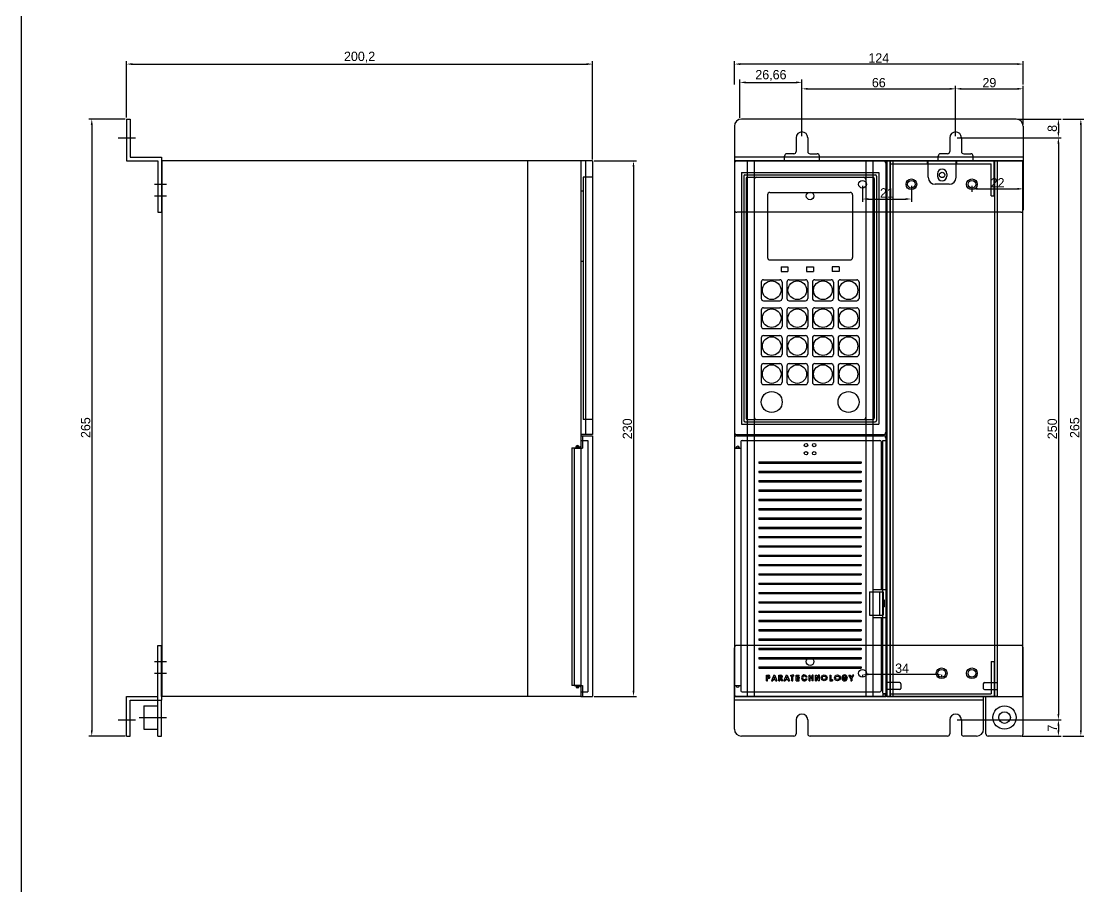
# Model space of a CAD drawing. Header units: millimetres. Extents: x 5090 to 6560, y -3118 to -1837.
# Drawn here: x 5090.4 to 5546.7, y -2746.1 to -2374.5 of the extents above; entities that cross this region are included whole.
import ezdxf

# ---------------------------------------------------------------- set-up
doc = ezdxf.new("R2010")
doc.units = ezdxf.units.MM
for name, color, linetype in [('CASE', 7, 'Continuous'), ('CASE BRACKET', 7, 'Continuous'), ('CASE COVER', 7, 'Continuous'), ('KEYPAD', 1, 'Continuous'), ('PCB BASE', 7, 'Continuous'), ('PCB BODY', 7, 'Continuous'), ('PCB COVER', 7, 'Continuous'), ('방열판', 7, 'Continuous')]:
    doc.layers.add(name, color=color, linetype=linetype)
doc.dimstyles.get("Standard").update_dxf_attribs({"dimtxt": 4, "dimasz": 2, "dimexe": 0.4, "dimexo": 0.9, "dimgap": 0.9, "dimtad": 1, "dimdsep": 46, "dimtxsty": 'Standard', "dimcen": 0.09, "dimclrd": 6, "dimclre": 6, "dimclrt": 4, "dimadec": 0, "dimazin": 2, "dimtfac": 1, "dimtofl": 0, "dimtmove": 0, "dimatfit": 3, "dimfxl": 1, "dimtolj": 1, "dimtzin": 0, "dimarcsym": 0})

# ---------------------------------------------------------------- blocks, each defined once
blk = doc.blocks.new('*D160')
at = {"color": 6, "lineweight": -2, "transparency": 16777216}
for p, q in [((5498.69, -2445.1), (5498.69, -2447.7)), ((5520.69, -2445.1), (5520.69, -2447.7)), ((5501.19, -2446.45), (5518.19, -2446.45))]:
    blk.add_line(p, q, dxfattribs=at)
at = {"color": 6, "transparency": 16777216}
for points in [[(5501.19, -2446.03), (5501.19, -2446.86), (5498.69, -2446.45)], [(5518.19, -2446.03), (5518.19, -2446.86), (5520.69, -2446.45)]]:
    blk.add_solid(points, dxfattribs=at)
at = {"layer": 'Defpoints', "color": 0, "transparency": 16777216}
for p in [(5498.69, -2444.48), (5520.69, -2444.48), (5520.69, -2446.45)]:
    blk.add_point(p, dxfattribs=at)
at = {"color": 1, "transparency": 16777216, "insert": (5509.69, -2443.82), "char_height": 4, "attachment_point": 5}
blk.add_mtext('22', dxfattribs=at)
blk = doc.blocks.new('*D161')
at = {"color": 6, "lineweight": -2, "transparency": 16777216}
for p, q in [((5399.03, -2415.93), (5399.03, -2399.48)), ((5425.69, -2423.85), (5425.69, -2399.48)), ((5401.53, -2400.73), (5423.19, -2400.73))]:
    blk.add_line(p, q, dxfattribs=at)
at = {"color": 6, "transparency": 16777216}
for points in [[(5401.53, -2400.32), (5401.53, -2401.15), (5399.03, -2400.73)], [(5423.19, -2400.32), (5423.19, -2401.15), (5425.69, -2400.73)]]:
    blk.add_solid(points, dxfattribs=at)
at = {"layer": 'Defpoints', "color": 0, "transparency": 16777216}
for p in [(5425.69, -2400.73), (5399.03, -2416.55), (5425.69, -2424.48)]:
    blk.add_point(p, dxfattribs=at)
at = {"color": 1, "transparency": 16777216, "insert": (5412.36, -2397.77), "char_height": 4, "attachment_point": 5}
blk.add_mtext('26,66', dxfattribs=at)
blk = doc.blocks.new('*D162')
at = {"color": 6, "lineweight": -2, "transparency": 16777216}
for p, q in [((5425.69, -2423.85), (5425.69, -2402.24)), ((5428.19, -2403.49), (5489.19, -2403.49)), ((5491.69, -2423.85), (5491.69, -2402.24))]:
    blk.add_line(p, q, dxfattribs=at)
at = {"color": 6, "transparency": 16777216}
for points in [[(5428.19, -2403.07), (5428.19, -2403.9), (5425.69, -2403.49)], [(5489.19, -2403.07), (5489.19, -2403.9), (5491.69, -2403.49)]]:
    blk.add_solid(points, dxfattribs=at)
at = {"layer": 'Defpoints', "color": 0, "transparency": 16777216}
for p in [(5491.69, -2403.49), (5425.69, -2424.48), (5491.69, -2424.48)]:
    blk.add_point(p, dxfattribs=at)
at = {"color": 1, "transparency": 16777216, "insert": (5458.69, -2400.86), "char_height": 4, "attachment_point": 5}
blk.add_mtext('66', dxfattribs=at)
blk = doc.blocks.new('*D163')
at = {"color": 6, "lineweight": -2, "transparency": 16777216}
for p, q in [((5491.69, -2423.85), (5491.69, -2402.24)), ((5494.19, -2403.49), (5518.19, -2403.49)), ((5520.69, -2418.85), (5520.69, -2402.24))]:
    blk.add_line(p, q, dxfattribs=at)
at = {"color": 6, "transparency": 16777216}
for points in [[(5494.19, -2403.07), (5494.19, -2403.9), (5491.69, -2403.49)], [(5518.19, -2403.07), (5518.19, -2403.9), (5520.69, -2403.49)]]:
    blk.add_solid(points, dxfattribs=at)
at = {"layer": 'Defpoints', "color": 0, "transparency": 16777216}
for p in [(5520.69, -2403.49), (5520.69, -2419.48), (5491.69, -2424.48)]:
    blk.add_point(p, dxfattribs=at)
at = {"color": 1, "transparency": 16777216, "insert": (5506.19, -2400.86), "char_height": 4, "attachment_point": 5}
blk.add_mtext('29', dxfattribs=at)
blk = doc.blocks.new('*D14')
at = {"color": 6, "lineweight": -2, "transparency": 16777216}
for p, q in [((5396.69, -2401.61), (5396.69, -2391.62)), ((5518.19, -2392.87), (5399.19, -2392.87)), ((5520.69, -2401.61), (5520.69, -2391.62))]:
    blk.add_line(p, q, dxfattribs=at)
at = {"color": 6, "transparency": 16777216}
for points in [[(5399.19, -2392.45), (5399.19, -2393.28), (5396.69, -2392.87)], [(5518.19, -2392.45), (5518.19, -2393.28), (5520.69, -2392.87)]]:
    blk.add_solid(points, dxfattribs=at)
at = {"layer": 'Defpoints', "color": 0, "transparency": 16777216}
for p in [(5396.69, -2392.87), (5396.69, -2402.24), (5520.69, -2402.24)]:
    blk.add_point(p, dxfattribs=at)
at = {"color": 1, "transparency": 16777216, "insert": (5458.69, -2390.24), "char_height": 4, "attachment_point": 5}
blk.add_mtext('124', dxfattribs=at)
blk = doc.blocks.new('*D29')
at = {"color": 6, "lineweight": -2, "transparency": 16777216}
for p, q in [((5518.31, -2416.48), (5537.08, -2416.48)), ((5535.83, -2418.98), (5535.83, -2421.98)), ((5492.31, -2424.48), (5537.08, -2424.48))]:
    blk.add_line(p, q, dxfattribs=at)
at = {"color": 6, "transparency": 16777216}
for points in [[(5535.42, -2418.98), (5536.25, -2418.98), (5535.83, -2416.48)], [(5535.42, -2421.98), (5536.25, -2421.98), (5535.83, -2424.48)]]:
    blk.add_solid(points, dxfattribs=at)
at = {"layer": 'Defpoints', "color": 0, "transparency": 16777216}
for p in [(5517.69, -2416.48), (5491.69, -2424.48), (5535.83, -2424.48)]:
    blk.add_point(p, dxfattribs=at)
at = {"color": 1, "transparency": 16777216, "insert": (5533.21, -2420.48), "char_height": 4, "attachment_point": 5, "rotation": 90}
blk.add_mtext('8', dxfattribs=at)
blk = doc.blocks.new('*D30')
at = {"color": 6, "lineweight": -2, "transparency": 16777216}
for p, q in [((5492.31, -2424.48), (5537.08, -2424.48)), ((5535.83, -2426.98), (5535.83, -2671.98)), ((5492.31, -2674.48), (5537.08, -2674.48))]:
    blk.add_line(p, q, dxfattribs=at)
at = {"color": 6, "transparency": 16777216}
for points in [[(5535.42, -2426.98), (5536.25, -2426.98), (5535.83, -2424.48)], [(5535.42, -2671.98), (5536.25, -2671.98), (5535.83, -2674.48)]]:
    blk.add_solid(points, dxfattribs=at)
at = {"layer": 'Defpoints', "color": 0, "transparency": 16777216}
for p in [(5491.69, -2424.48), (5491.69, -2674.48), (5535.83, -2674.48)]:
    blk.add_point(p, dxfattribs=at)
at = {"color": 1, "transparency": 16777216, "insert": (5533.21, -2549.48), "char_height": 4, "attachment_point": 5, "rotation": 90}
blk.add_mtext('250', dxfattribs=at)
blk = doc.blocks.new('*D31')
at = {"color": 6, "lineweight": -2, "transparency": 16777216}
for p, q in [((5492.31, -2674.48), (5537.08, -2674.48)), ((5535.83, -2676.98), (5535.83, -2678.98)), ((5520.31, -2681.48), (5537.08, -2681.48))]:
    blk.add_line(p, q, dxfattribs=at)
at = {"color": 6, "transparency": 16777216}
for points in [[(5535.42, -2676.98), (5536.25, -2676.98), (5535.83, -2674.48)], [(5535.42, -2678.98), (5536.25, -2678.98), (5535.83, -2681.48)]]:
    blk.add_solid(points, dxfattribs=at)
at = {"layer": 'Defpoints', "color": 0, "transparency": 16777216}
for p in [(5491.69, -2674.48), (5519.69, -2681.48), (5535.83, -2681.48)]:
    blk.add_point(p, dxfattribs=at)
at = {"color": 1, "transparency": 16777216, "insert": (5533.21, -2677.98), "char_height": 4, "attachment_point": 5, "rotation": 90}
blk.add_mtext('7', dxfattribs=at)
blk = doc.blocks.new('*D32')
at = {"color": 6, "lineweight": -2, "transparency": 16777216}
for p, q in [((5537.71, -2416.48), (5546.72, -2416.48)), ((5545.47, -2418.98), (5545.47, -2678.98)), ((5537.71, -2681.48), (5546.72, -2681.48))]:
    blk.add_line(p, q, dxfattribs=at)
at = {"color": 6, "transparency": 16777216}
for points in [[(5545.05, -2418.98), (5545.88, -2418.98), (5545.47, -2416.48)], [(5545.05, -2678.98), (5545.88, -2678.98), (5545.47, -2681.48)]]:
    blk.add_solid(points, dxfattribs=at)
at = {"layer": 'Defpoints', "color": 0, "transparency": 16777216}
for p in [(5537.08, -2416.48), (5537.08, -2681.48), (5545.47, -2681.48)]:
    blk.add_point(p, dxfattribs=at)
at = {"color": 1, "transparency": 16777216, "insert": (5542.84, -2548.98), "char_height": 4, "attachment_point": 5, "rotation": 90}
blk.add_mtext('265', dxfattribs=at)
blk = doc.blocks.new('*D169')
at = {"color": 6, "lineweight": -2, "transparency": 16777216}
for p, q in [((5135.58, -2415.85), (5135.58, -2391.62)), ((5138.08, -2392.87), (5333.28, -2392.87)), ((5335.78, -2433.85), (5335.78, -2391.62))]:
    blk.add_line(p, q, dxfattribs=at)
at = {"color": 6, "transparency": 16777216}
for points in [[(5138.08, -2392.45), (5138.08, -2393.28), (5135.58, -2392.87)], [(5333.28, -2392.45), (5333.28, -2393.28), (5335.78, -2392.87)]]:
    blk.add_solid(points, dxfattribs=at)
at = {"layer": 'Defpoints', "color": 0, "transparency": 16777216}
for p in [(5335.78, -2392.87), (5135.58, -2416.48), (5335.78, -2434.48)]:
    blk.add_point(p, dxfattribs=at)
at = {"color": 1, "transparency": 16777216, "insert": (5235.68, -2389.91), "char_height": 4, "attachment_point": 5}
blk.add_mtext('200,2', dxfattribs=at)
blk = doc.blocks.new('*D170')
at = {"color": 6, "lineweight": -2, "transparency": 16777216}
for p, q in [((5336.4, -2434.48), (5354.59, -2434.48)), ((5353.34, -2436.98), (5353.34, -2661.98)), ((5336.4, -2664.48), (5354.59, -2664.48))]:
    blk.add_line(p, q, dxfattribs=at)
at = {"color": 6, "transparency": 16777216}
for points in [[(5352.92, -2436.98), (5353.75, -2436.98), (5353.34, -2434.48)], [(5352.92, -2661.98), (5353.75, -2661.98), (5353.34, -2664.48)]]:
    blk.add_solid(points, dxfattribs=at)
at = {"layer": 'Defpoints', "color": 0, "transparency": 16777216}
for p in [(5335.78, -2434.48), (5335.78, -2664.48), (5353.34, -2664.48)]:
    blk.add_point(p, dxfattribs=at)
at = {"color": 1, "transparency": 16777216, "insert": (5350.71, -2549.48), "char_height": 4, "attachment_point": 5, "rotation": 90}
blk.add_mtext('230', dxfattribs=at)
blk = doc.blocks.new('*D171')
at = {"color": 6, "lineweight": -2, "transparency": 16777216}
for p, q in [((5134.95, -2416.48), (5119.4, -2416.48)), ((5120.65, -2418.98), (5120.65, -2678.98)), ((5134.95, -2681.48), (5119.4, -2681.48))]:
    blk.add_line(p, q, dxfattribs=at)
at = {"color": 6, "transparency": 16777216}
for points in [[(5120.24, -2418.98), (5121.07, -2418.98), (5120.65, -2416.48)], [(5120.24, -2678.98), (5121.07, -2678.98), (5120.65, -2681.48)]]:
    blk.add_solid(points, dxfattribs=at)
at = {"layer": 'Defpoints', "color": 0, "transparency": 16777216}
for p in [(5135.58, -2416.48), (5120.65, -2681.48), (5135.58, -2681.48)]:
    blk.add_point(p, dxfattribs=at)
at = {"color": 1, "transparency": 16777216, "insert": (5118.03, -2548.98), "char_height": 4, "attachment_point": 5, "rotation": 90}
blk.add_mtext('265', dxfattribs=at)
blk = doc.blocks.new('*D154')
at = {"color": 6, "lineweight": -2, "transparency": 16777216}
for p, q in [((5451.69, -2445.1), (5451.69, -2452.06)), ((5472.69, -2445.1), (5472.69, -2452.06)), ((5454.19, -2450.81), (5470.19, -2450.81))]:
    blk.add_line(p, q, dxfattribs=at)
at = {"color": 6, "transparency": 16777216}
for points in [[(5454.19, -2450.39), (5454.19, -2451.22), (5451.69, -2450.81)], [(5470.19, -2450.39), (5470.19, -2451.22), (5472.69, -2450.81)]]:
    blk.add_solid(points, dxfattribs=at)
at = {"layer": 'Defpoints', "color": 0, "transparency": 16777216}
for p in [(5451.69, -2444.48), (5472.69, -2444.48), (5472.69, -2450.81)]:
    blk.add_point(p, dxfattribs=at)
at = {"color": 1, "transparency": 16777216, "insert": (5462.19, -2448.18), "char_height": 4, "attachment_point": 5}
blk.add_mtext('21', dxfattribs=at)
blk = doc.blocks.new('*D155')
at = {"color": 6, "lineweight": -2, "transparency": 16777216}
for p, q in [((5451.69, -2655.1), (5451.69, -2656.19)), ((5483.19, -2654.94), (5454.19, -2654.94)), ((5485.69, -2655.1), (5485.69, -2656.19))]:
    blk.add_line(p, q, dxfattribs=at)
at = {"color": 6, "transparency": 16777216}
for points in [[(5454.19, -2654.52), (5454.19, -2655.36), (5451.69, -2654.94)], [(5483.19, -2654.52), (5483.19, -2655.36), (5485.69, -2654.94)]]:
    blk.add_solid(points, dxfattribs=at)
at = {"layer": 'Defpoints', "color": 0, "transparency": 16777216}
for p in [(5451.69, -2654.48), (5451.69, -2654.94), (5485.69, -2654.48)]:
    blk.add_point(p, dxfattribs=at)
at = {"color": 1, "transparency": 16777216, "insert": (5468.69, -2652.32), "char_height": 4, "attachment_point": 5}
blk.add_mtext('34', dxfattribs=at)

msp = doc.modelspace()

# ---------------------------------------------------------------- linework, layer by layer
msp.add_line((5090.362, -1836.538), (5090.362, -3117.806))
at = {"layer": 'CASE'}
for p, q in [((5307.776, -2434.478), (5150.776, -2434.478)), ((5150.776, -2434.478), (5150.776, -2664.478)), ((5307.776, -2434.478), (5307.776, -2664.478)), ((5396.686, -2434.478), (5396.686, -2664.478)), ((5396.686, -2434.478), (5461.686, -2434.478)), ((5461.686, -2434.478), (5461.686, -2664.478)), ((5462.186, -2434.478), (5462.186, -2664.478)), ((5462.186, -2434.478), (5508.186, -2434.478)), ((5463.386, -2434.478), (5463.386, -2664.478)), ((5463.386, -2435.678), (5506.986, -2435.678)), ((5463.586, -2434.478), (5463.586, -2664.478)), ((5464.786, -2434.478), (5464.786, -2664.478)), ((5479.586, -2435.678), (5479.586, -2434.478)), ((5479.886, -2441.478), (5479.886, -2434.478)), ((5491.886, -2441.478), (5491.886, -2434.478)), ((5492.186, -2435.678), (5492.186, -2434.478)), ((5506.986, -2449.478), (5506.986, -2435.678)), ((5508.186, -2449.478), (5508.186, -2434.478)), ((5488.886, -2444.478), (5482.886, -2444.478)), ((5506.986, -2449.478), (5508.186, -2449.478)), ((5460.386, -2663.078), (5460.386, -2554.478)), ((5460.386, -2554.478), (5461.586, -2554.478)), ((5460.486, -2554.578), (5461.686, -2554.578)), ((5506.986, -2649.478), (5506.986, -2663.278)), ((5506.986, -2649.478), (5508.186, -2649.478)), ((5508.186, -2649.478), (5508.186, -2664.478)), ((5307.776, -2664.478), (5150.776, -2664.478)), ((5307.776, -2664.478), (5150.776, -2664.478)), ((5396.686, -2664.478), (5461.686, -2664.478)), ((5396.686, -2664.478), (5461.686, -2664.478)), ((5460.386, -2663.278), (5460.386, -2664.478)), ((5460.486, -2663.178), (5461.686, -2663.178)), ((5460.486, -2663.278), (5461.586, -2663.278)), ((5461.586, -2663.278), (5461.586, -2664.478)), ((5462.186, -2664.478), (5508.186, -2664.478)), ((5463.386, -2663.278), (5506.986, -2663.278))]:
    msp.add_line(p, q, dxfattribs=at)
for centre, radius in [((5485.886, -2440.478), 1.15), ((5472.686, -2444.478), 2.3), ((5498.686, -2444.478), 2.3), ((5485.686, -2654.478), 2.3), ((5498.686, -2654.478), 2.3)]:
    msp.add_circle(centre, radius, dxfattribs=at)
for centre, start, end in [((5482.886, -2441.478), 180, 270), ((5488.886, -2441.478), 270, 0)]:
    msp.add_arc(centre, 3, start, end, dxfattribs=at)
at = {"layer": 'CASE BRACKET', "color": 2}
for p, q in [((5135.576, -2416.478), (5137.176, -2416.478)), ((5135.576, -2416.478), (5135.576, -2434.478)), ((5137.176, -2416.478), (5137.176, -2432.878)), ((5517.686, -2416.478), (5399.686, -2416.478)), ((5396.686, -2419.478), (5396.686, -2455.478)), ((5520.686, -2419.478), (5520.686, -2455.478)), ((5132.029, -2424.478), (5139.484, -2424.478)), ((5423.186, -2424.478), (5423.186, -2430.378)), ((5428.186, -2424.478), (5428.186, -2430.378)), ((5489.186, -2424.478), (5489.186, -2430.378)), ((5494.186, -2424.478), (5494.186, -2430.378)), ((5418.186, -2432.878), (5418.186, -2432.378)), ((5422.186, -2431.378), (5419.186, -2431.378)), ((5429.186, -2431.378), (5432.186, -2431.378)), ((5433.186, -2432.878), (5433.186, -2432.378)), ((5484.186, -2432.878), (5484.186, -2432.378)), ((5488.186, -2431.378), (5485.186, -2431.378)), ((5495.186, -2431.378), (5498.186, -2431.378)), ((5499.186, -2432.878), (5499.186, -2432.378)), ((5135.576, -2434.478), (5148.976, -2434.478)), ((5137.176, -2432.878), (5150.576, -2432.878)), ((5148.976, -2434.478), (5148.976, -2456.478)), ((5150.576, -2432.878), (5150.576, -2456.478)), ((5520.686, -2432.878), (5396.686, -2432.878)), ((5520.686, -2434.478), (5396.686, -2434.478)), ((5418.186, -2434.478), (5418.186, -2432.878)), ((5433.186, -2434.478), (5433.186, -2432.878)), ((5484.186, -2434.478), (5484.186, -2432.878)), ((5499.186, -2434.478), (5499.186, -2432.878)), ((5147.6, -2444.478), (5152.808, -2444.478)), ((5147.6, -2449.478), (5152.808, -2449.478)), ((5148.976, -2456.478), (5150.576, -2456.478)), ((5519.686, -2456.478), (5397.686, -2456.478)), ((5148.976, -2681.478), (5148.976, -2642.478)), ((5148.976, -2642.478), (5150.576, -2642.478)), ((5150.576, -2664.478), (5150.576, -2642.478)), ((5396.686, -2678.478), (5396.686, -2643.478)), ((5519.686, -2642.478), (5397.686, -2642.478)), ((5520.686, -2680.478), (5520.686, -2643.478)), ((5147.6, -2649.478), (5152.808, -2649.478)), ((5147.6, -2654.478), (5152.808, -2654.478)), ((5135.576, -2681.478), (5135.576, -2664.478)), ((5135.576, -2664.478), (5148.976, -2664.478)), ((5150.576, -2664.478), (5150.576, -2666.078)), ((5504.686, -2664.478), (5396.686, -2664.478)), ((5503.686, -2678.478), (5503.686, -2664.478)), ((5504.686, -2680.478), (5504.686, -2664.478)), ((5137.176, -2666.078), (5148.976, -2666.078)), ((5137.176, -2681.478), (5137.176, -2666.078)), ((5142.976, -2668.478), (5142.976, -2678.478)), ((5142.976, -2668.478), (5148.976, -2668.478)), ((5148.976, -2666.078), (5150.576, -2666.078)), ((5150.576, -2681.478), (5150.576, -2666.078)), ((5503.686, -2666.078), (5396.686, -2666.078)), ((5140.963, -2673.478), (5152.808, -2673.478)), ((5132.029, -2674.478), (5139.484, -2674.478)), ((5142.976, -2678.478), (5148.976, -2678.478)), ((5423.186, -2674.478), (5423.186, -2680.478)), ((5428.186, -2674.478), (5428.186, -2680.478)), ((5489.186, -2674.478), (5489.186, -2680.478)), ((5494.186, -2674.478), (5494.186, -2680.478)), ((5135.576, -2681.478), (5137.176, -2681.478)), ((5148.976, -2681.478), (5150.576, -2681.478)), ((5422.186, -2681.478), (5399.686, -2681.478)), ((5488.186, -2681.478), (5429.186, -2681.478)), ((5500.686, -2681.478), (5495.186, -2681.478)), ((5519.686, -2681.478), (5505.686, -2681.478))]:
    msp.add_line(p, q, dxfattribs=at)
for centre, radius in [((5451.686, -2444.478), 1.65), ((5472.686, -2444.478), 1.65), ((5498.686, -2444.478), 1.65), ((5429.186, -2449.478), 1.65), ((5429.186, -2649.478), 1.65), ((5451.686, -2654.478), 1.65), ((5485.686, -2654.478), 1.65), ((5498.686, -2654.478), 1.65), ((5512.686, -2673.478), 5), ((5512.686, -2673.478), 2.5)]:
    msp.add_circle(centre, radius, dxfattribs=at)
for centre, radius, start, end in [((5399.686, -2419.478), 3, 90, 180), ((5517.686, -2419.478), 3, 0, 90), ((5425.686, -2424.478), 2.5, 0, 180), ((5491.686, -2424.478), 2.5, 0, 180), ((5419.186, -2432.378), 1, 90, 180), ((5422.186, -2430.378), 1, 270, 0), ((5429.186, -2430.378), 1, 180, 270), ((5432.186, -2432.378), 1, 360, 90), ((5485.186, -2432.378), 1, 90, 180), ((5488.186, -2430.378), 1, 270, 0), ((5495.186, -2430.378), 1, 180, 270), ((5498.186, -2432.378), 1, 360, 90), ((5397.686, -2455.478), 1, 180, 270), ((5519.686, -2455.478), 1, 270, 0), ((5397.686, -2643.478), 1, 90, 180), ((5519.686, -2643.478), 1, 0, 90), ((5425.686, -2674.478), 2.5, 0, 180), ((5491.686, -2674.478), 2.5, 0, 180), ((5399.686, -2678.478), 3, 180, 270), ((5500.686, -2678.478), 3, 270, 0), ((5422.186, -2680.478), 1, 270, 0), ((5429.186, -2680.478), 1, 180, 270), ((5488.186, -2680.478), 1, 270, 0), ((5495.186, -2680.478), 1, 180, 270), ((5505.686, -2680.478), 1, 180, 270), ((5519.686, -2680.478), 1, 270, 0)]:
    msp.add_arc(centre, radius, start, end, dxfattribs=at)
at = {"layer": 'CASE COVER'}
for p, q in [((5509.586, -2434.478), (5462.186, -2434.478)), ((5462.186, -2434.478), (5462.186, -2664.478)), ((5463.386, -2434.478), (5463.386, -2664.478)), ((5508.386, -2434.478), (5508.386, -2664.478)), ((5509.586, -2434.478), (5509.586, -2664.478)), ((5483.886, -2439.978), (5483.886, -2440.978)), ((5487.886, -2439.978), (5487.886, -2440.978)), ((5467.686, -2658.478), (5462.186, -2658.478)), ((5468.186, -2658.978), (5468.186, -2660.978)), ((5503.586, -2658.978), (5503.586, -2660.978)), ((5504.086, -2658.478), (5509.586, -2658.478)), ((5467.686, -2661.478), (5462.186, -2661.478)), ((5509.586, -2664.478), (5462.186, -2664.478)), ((5504.086, -2661.478), (5509.586, -2661.478))]:
    msp.add_line(p, q, dxfattribs=at)
for centre, radius, start, end in [((5485.886, -2439.978), 2, 0, 180), ((5485.886, -2440.978), 2, 180, 0), ((5467.686, -2658.978), 0.5, 0, 90), ((5504.086, -2658.978), 0.5, 90, 180), ((5467.686, -2660.978), 0.5, 270, 360), ((5504.086, -2660.978), 0.5, 180, 270)]:
    msp.add_arc(centre, radius, start, end, dxfattribs=at)
at = {"layer": 'KEYPAD'}
for p, q in [((5406.186, -2441.478), (5452.186, -2441.478)), ((5405.186, -2442.478), (5405.186, -2544.478)), ((5453.186, -2442.478), (5453.186, -2544.478)), ((5410.936, -2448.978), (5410.936, -2475.978)), ((5411.936, -2447.978), (5446.436, -2447.978)), ((5447.436, -2448.978), (5447.436, -2475.978)), ((5411.936, -2476.978), (5446.436, -2476.978)), ((5416.686, -2479.978), (5416.686, -2481.978)), ((5416.686, -2479.978), (5419.686, -2479.978)), ((5416.686, -2481.978), (5419.686, -2481.978)), ((5419.686, -2479.978), (5419.686, -2481.978)), ((5427.686, -2479.978), (5427.686, -2481.978)), ((5427.686, -2479.978), (5430.686, -2479.978)), ((5427.686, -2481.978), (5430.686, -2481.978)), ((5430.686, -2479.978), (5430.686, -2481.978)), ((5438.686, -2479.978), (5438.686, -2481.978)), ((5441.686, -2479.978), (5438.686, -2479.978)), ((5441.686, -2481.978), (5438.686, -2481.978)), ((5441.686, -2479.978), (5441.686, -2481.978)), ((5408.186, -2486.478), (5408.186, -2493.478)), ((5409.186, -2485.478), (5416.186, -2485.478)), ((5417.186, -2486.478), (5417.186, -2493.478)), ((5419.186, -2486.478), (5419.186, -2493.478)), ((5420.186, -2485.478), (5427.186, -2485.478)), ((5428.186, -2486.478), (5428.186, -2493.478)), ((5430.186, -2486.478), (5430.186, -2493.478)), ((5431.186, -2485.478), (5438.186, -2485.478)), ((5439.186, -2486.478), (5439.186, -2493.478)), ((5441.186, -2486.478), (5441.186, -2493.478)), ((5442.186, -2485.478), (5449.186, -2485.478)), ((5450.186, -2486.478), (5450.186, -2493.478)), ((5409.186, -2494.478), (5416.186, -2494.478)), ((5420.186, -2494.478), (5427.186, -2494.478)), ((5431.186, -2494.478), (5438.186, -2494.478)), ((5442.186, -2494.478), (5449.186, -2494.478)), ((5408.186, -2498.478), (5408.186, -2505.478)), ((5409.186, -2497.478), (5416.186, -2497.478)), ((5417.186, -2498.478), (5417.186, -2505.478)), ((5419.186, -2498.478), (5419.186, -2505.478)), ((5420.186, -2497.478), (5427.186, -2497.478)), ((5428.186, -2498.478), (5428.186, -2505.478)), ((5430.186, -2498.478), (5430.186, -2505.478)), ((5431.186, -2497.478), (5438.186, -2497.478)), ((5439.186, -2498.478), (5439.186, -2505.478)), ((5441.186, -2498.478), (5441.186, -2505.478)), ((5442.186, -2497.478), (5449.186, -2497.478)), ((5450.186, -2498.478), (5450.186, -2505.478)), ((5409.186, -2506.478), (5416.186, -2506.478)), ((5409.186, -2509.478), (5416.186, -2509.478)), ((5420.186, -2506.478), (5427.186, -2506.478)), ((5420.186, -2509.478), (5427.186, -2509.478)), ((5431.186, -2506.478), (5438.186, -2506.478)), ((5431.186, -2509.478), (5438.186, -2509.478)), ((5442.186, -2506.478), (5449.186, -2506.478)), ((5442.186, -2509.478), (5449.186, -2509.478)), ((5408.186, -2510.478), (5408.186, -2517.478)), ((5417.186, -2510.478), (5417.186, -2517.478)), ((5419.186, -2510.478), (5419.186, -2517.478)), ((5428.186, -2510.478), (5428.186, -2517.478)), ((5430.186, -2510.478), (5430.186, -2517.478)), ((5439.186, -2510.478), (5439.186, -2517.478)), ((5441.186, -2510.478), (5441.186, -2517.478)), ((5450.186, -2510.478), (5450.186, -2517.478)), ((5409.186, -2518.478), (5416.186, -2518.478)), ((5420.186, -2518.478), (5427.186, -2518.478)), ((5431.186, -2518.478), (5438.186, -2518.478)), ((5442.186, -2518.478), (5449.186, -2518.478)), ((5408.186, -2522.478), (5408.186, -2529.478)), ((5409.186, -2521.478), (5416.186, -2521.478)), ((5417.186, -2522.478), (5417.186, -2529.478)), ((5419.186, -2522.478), (5419.186, -2529.478)), ((5420.186, -2521.478), (5427.186, -2521.478)), ((5428.186, -2522.478), (5428.186, -2529.478)), ((5430.186, -2522.478), (5430.186, -2529.478)), ((5431.186, -2521.478), (5438.186, -2521.478)), ((5439.186, -2522.478), (5439.186, -2529.478)), ((5441.186, -2522.478), (5441.186, -2529.478)), ((5442.186, -2521.478), (5449.186, -2521.478)), ((5450.186, -2522.478), (5450.186, -2529.478)), ((5409.186, -2530.478), (5416.186, -2530.478)), ((5420.186, -2530.478), (5427.186, -2530.478)), ((5431.186, -2530.478), (5438.186, -2530.478)), ((5442.186, -2530.478), (5449.186, -2530.478)), ((5406.186, -2545.478), (5452.186, -2545.478))]:
    msp.add_line(p, q, dxfattribs=at)
for centre, radius in [((5412.686, -2489.978), 4), ((5423.686, -2489.978), 4), ((5434.686, -2489.978), 4), ((5445.686, -2489.978), 4), ((5412.686, -2501.978), 4), ((5423.686, -2501.978), 4), ((5434.686, -2501.978), 4), ((5445.686, -2501.978), 4), ((5412.686, -2513.978), 4), ((5423.686, -2513.978), 4), ((5434.686, -2513.978), 4), ((5445.686, -2513.978), 4), ((5412.686, -2525.978), 4), ((5423.686, -2525.978), 4), ((5434.686, -2525.978), 4), ((5445.686, -2525.978), 4), ((5412.686, -2537.978), 4.5), ((5445.686, -2537.978), 4.5)]:
    msp.add_circle(centre, radius, dxfattribs=at)
for centre, start, end in [((5406.186, -2442.478), 90, 180), ((5452.186, -2442.478), 0, 90), ((5411.936, -2448.978), 90, 180), ((5446.436, -2448.978), 0, 90), ((5411.936, -2475.978), 180, 270), ((5446.436, -2475.978), 270, 0), ((5409.186, -2486.478), 90, 180), ((5416.186, -2486.478), 0, 90), ((5420.186, -2486.478), 90, 180), ((5427.186, -2486.478), 0, 90), ((5431.186, -2486.478), 90, 180), ((5438.186, -2486.478), 0, 90), ((5442.186, -2486.478), 90, 180), ((5449.186, -2486.478), 0, 90), ((5409.186, -2493.478), 180, 270), ((5416.186, -2493.478), 270, 0), ((5420.186, -2493.478), 180, 270), ((5427.186, -2493.478), 270, 0), ((5431.186, -2493.478), 180, 270), ((5438.186, -2493.478), 270, 0), ((5442.186, -2493.478), 180, 270), ((5449.186, -2493.478), 270, 0), ((5409.186, -2498.478), 90, 180), ((5416.186, -2498.478), 0, 90), ((5420.186, -2498.478), 90, 180), ((5427.186, -2498.478), 0, 90), ((5431.186, -2498.478), 90, 180), ((5438.186, -2498.478), 0, 90), ((5442.186, -2498.478), 90, 180), ((5449.186, -2498.478), 0, 90), ((5409.186, -2505.478), 180, 270), ((5409.186, -2510.478), 90, 180), ((5416.186, -2505.478), 270, 0), ((5416.186, -2510.478), 0, 90), ((5420.186, -2505.478), 180, 270), ((5420.186, -2510.478), 90, 180), ((5427.186, -2505.478), 270, 0), ((5427.186, -2510.478), 0, 90), ((5431.186, -2505.478), 180, 270), ((5431.186, -2510.478), 90, 180), ((5438.186, -2505.478), 270, 0), ((5438.186, -2510.478), 0, 90), ((5442.186, -2505.478), 180, 270), ((5442.186, -2510.478), 90, 180), ((5449.186, -2505.478), 270, 0), ((5449.186, -2510.478), 0, 90), ((5409.186, -2517.478), 180, 270), ((5416.186, -2517.478), 270, 0), ((5420.186, -2517.478), 180, 270), ((5427.186, -2517.478), 270, 0), ((5431.186, -2517.478), 180, 270), ((5438.186, -2517.478), 270, 0), ((5442.186, -2517.478), 180, 270), ((5449.186, -2517.478), 270, 0), ((5409.186, -2522.478), 90, 180), ((5416.186, -2522.478), 0, 90), ((5420.186, -2522.478), 90, 180), ((5427.186, -2522.478), 0, 90), ((5431.186, -2522.478), 90, 180), ((5438.186, -2522.478), 0, 90), ((5442.186, -2522.478), 90, 180), ((5449.186, -2522.478), 0, 90), ((5409.186, -2529.478), 180, 270), ((5416.186, -2529.478), 270, 0), ((5420.186, -2529.478), 180, 270), ((5427.186, -2529.478), 270, 0), ((5431.186, -2529.478), 180, 270), ((5438.186, -2529.478), 270, 0), ((5442.186, -2529.478), 180, 270), ((5449.186, -2529.478), 270, 0), ((5406.186, -2544.478), 180, 270), ((5452.186, -2544.478), 270, 0)]:
    msp.add_arc(centre, 1, start, end, dxfattribs=at)
at = {"layer": 'PCB BASE'}
for p, q in [((5330.776, -2434.478), (5307.776, -2434.478)), ((5307.776, -2434.478), (5307.776, -2664.478)), ((5330.776, -2434.478), (5330.776, -2557.678)), ((5307.776, -2439.478), (5307.776, -2659.478)), ((5326.776, -2557.678), (5326.776, -2659.778)), ((5326.776, -2557.678), (5330.776, -2557.678)), ((5328.526, -2557.428), (5328.526, -2557.678)), ((5330.026, -2557.428), (5328.526, -2557.428)), ((5330.776, -2556.978), (5330.026, -2557.678)), ((5330.026, -2557.678), (5330.026, -2557.428)), ((5330.776, -2659.778), (5326.776, -2659.778)), ((5328.526, -2660.028), (5328.526, -2659.778)), ((5330.026, -2660.028), (5328.526, -2660.028)), ((5330.026, -2659.778), (5330.026, -2660.028)), ((5330.776, -2660.478), (5330.026, -2659.778)), ((5330.776, -2659.778), (5330.776, -2664.478)), ((5330.776, -2664.478), (5307.776, -2664.478))]:
    msp.add_line(p, q, dxfattribs=at)
for centre, start, end in [((5329.276, -2557.428), 0, 180), ((5329.276, -2660.028), 180, 0)]:
    msp.add_arc(centre, 0.75, start, end, dxfattribs=at)
at = {"layer": 'PCB BODY'}
for p, q in [((5330.776, -2434.478), (5330.776, -2551.978)), ((5335.776, -2434.478), (5330.776, -2434.478)), ((5332.776, -2434.478), (5332.776, -2551.978)), ((5335.776, -2434.478), (5335.776, -2551.978)), ((5396.686, -2435.478), (5396.686, -2550.978)), ((5397.686, -2434.478), (5460.686, -2434.478)), ((5402.186, -2434.478), (5402.186, -2551.978)), ((5405.186, -2434.478), (5405.186, -2551.978)), ((5453.186, -2434.478), (5453.186, -2551.978)), ((5456.186, -2434.478), (5456.186, -2551.978)), ((5461.686, -2435.478), (5461.686, -2550.978)), ((5331.675, -2441.478), (5331.675, -2545.478)), ((5335.776, -2441.478), (5331.675, -2441.478)), ((5399.686, -2439.478), (5458.686, -2439.478)), ((5399.686, -2439.478), (5399.686, -2547.478)), ((5400.686, -2440.978), (5400.686, -2545.978)), ((5401.186, -2440.478), (5457.186, -2440.478)), ((5402.186, -2441.478), (5456.186, -2441.478)), ((5405.186, -2441.478), (5453.186, -2441.478)), ((5457.686, -2440.978), (5457.686, -2545.978)), ((5458.686, -2439.478), (5458.686, -2547.478)), ((5401.686, -2441.978), (5401.686, -2544.978)), ((5456.686, -2441.978), (5456.686, -2544.978)), ((5331.675, -2447.478), (5330.776, -2447.478)), ((5330.776, -2477.478), (5331.675, -2477.478)), ((5335.776, -2545.478), (5331.675, -2545.478)), ((5402.186, -2545.478), (5456.186, -2545.478)), ((5405.186, -2545.478), (5453.186, -2545.478)), ((5399.686, -2547.478), (5458.686, -2547.478)), ((5401.186, -2546.478), (5457.186, -2546.478)), ((5335.776, -2551.978), (5330.776, -2551.978)), ((5397.686, -2551.978), (5460.686, -2551.978))]:
    msp.add_line(p, q, dxfattribs=at)
for centre, radius, start, end in [((5397.686, -2435.478), 1, 90, 180), ((5460.686, -2435.478), 1, 0, 90), ((5401.186, -2440.978), 0.5, 90, 180), ((5402.186, -2441.978), 0.5, 90, 180), ((5456.186, -2441.978), 0.5, 0, 90), ((5457.186, -2440.978), 0.5, 0, 90), ((5401.186, -2545.978), 0.5, 180, 270), ((5402.186, -2544.978), 0.5, 180, 270), ((5456.186, -2544.978), 0.5, 270, 0), ((5457.186, -2545.978), 0.5, 270, 0), ((5397.686, -2550.978), 1, 180, 270), ((5460.686, -2550.978), 1, 270, 0)]:
    msp.add_arc(centre, radius, start, end, dxfattribs=at)
at = {"layer": 'PCB COVER'}
for p, q in [((5330.776, -2552.478), (5335.776, -2552.478)), ((5330.776, -2552.478), (5330.776, -2557.778)), ((5330.776, -2554.478), (5331.376, -2554.478)), ((5331.376, -2552.478), (5331.376, -2557.778)), ((5331.376, -2554.478), (5333.776, -2554.478)), ((5333.776, -2554.478), (5333.776, -2662.478)), ((5335.776, -2552.478), (5335.776, -2664.478)), ((5396.686, -2553.478), (5396.686, -2663.478)), ((5397.686, -2552.478), (5460.686, -2552.478)), ((5399.486, -2554.978), (5399.486, -2661.978)), ((5399.986, -2554.478), (5459.186, -2554.478)), ((5402.186, -2552.478), (5402.186, -2664.478)), ((5405.186, -2552.478), (5405.186, -2664.478)), ((5453.186, -2552.478), (5453.186, -2664.478)), ((5456.186, -2552.478), (5456.186, -2664.478)), ((5459.686, -2554.978), (5459.686, -2618.478)), ((5461.686, -2553.478), (5461.686, -2618.478)), ((5327.776, -2557.778), (5327.776, -2659.678)), ((5327.776, -2557.778), (5331.376, -2557.778)), ((5328.526, -2557.778), (5328.526, -2557.723)), ((5328.526, -2557.723), (5330.026, -2557.723)), ((5330.026, -2557.723), (5330.026, -2557.778)), ((5330.776, -2557.778), (5330.776, -2659.678)), ((5396.686, -2557.778), (5399.486, -2557.778)), ((5397.336, -2557.778), (5397.336, -2557.723)), ((5397.336, -2557.723), (5398.836, -2557.723)), ((5398.836, -2557.723), (5398.836, -2557.778)), ((5407.186, -2563.728), (5407.186, -2564.228)), ((5407.186, -2563.728), (5451.186, -2563.728)), ((5407.186, -2564.228), (5451.186, -2564.228)), ((5451.186, -2563.728), (5451.186, -2564.228)), ((5407.186, -2567.728), (5407.186, -2568.228)), ((5407.186, -2567.728), (5451.186, -2567.728)), ((5407.186, -2568.228), (5451.186, -2568.228)), ((5451.186, -2567.728), (5451.186, -2568.228)), ((5407.186, -2571.728), (5407.186, -2572.228)), ((5407.186, -2571.728), (5451.186, -2571.728)), ((5407.186, -2572.228), (5451.186, -2572.228)), ((5451.186, -2571.728), (5451.186, -2572.228)), ((5407.186, -2575.728), (5407.186, -2576.228)), ((5407.186, -2575.728), (5451.186, -2575.728)), ((5407.186, -2576.228), (5451.186, -2576.228)), ((5451.186, -2575.728), (5451.186, -2576.228)), ((5407.186, -2579.728), (5407.186, -2580.228)), ((5407.186, -2579.728), (5451.186, -2579.728)), ((5407.186, -2580.228), (5451.186, -2580.228)), ((5451.186, -2579.728), (5451.186, -2580.228)), ((5407.186, -2583.728), (5407.186, -2584.228)), ((5407.186, -2583.728), (5451.186, -2583.728)), ((5407.186, -2584.228), (5451.186, -2584.228)), ((5451.186, -2583.728), (5451.186, -2584.228)), ((5407.186, -2587.728), (5407.186, -2588.228)), ((5407.186, -2587.728), (5451.186, -2587.728)), ((5407.186, -2588.228), (5451.186, -2588.228)), ((5407.186, -2591.728), (5407.186, -2592.228)), ((5407.186, -2591.728), (5451.186, -2591.728)), ((5451.186, -2587.728), (5451.186, -2588.228)), ((5451.186, -2591.728), (5451.186, -2592.228)), ((5407.186, -2592.228), (5451.186, -2592.228)), ((5407.186, -2595.728), (5407.186, -2596.228)), ((5407.186, -2595.728), (5451.186, -2595.728)), ((5407.186, -2596.228), (5451.186, -2596.228)), ((5451.186, -2595.728), (5451.186, -2596.228)), ((5407.186, -2599.728), (5407.186, -2600.228)), ((5407.186, -2599.728), (5451.186, -2599.728)), ((5407.186, -2600.228), (5451.186, -2600.228)), ((5451.186, -2599.728), (5451.186, -2600.228)), ((5407.186, -2603.728), (5407.186, -2604.228)), ((5407.186, -2603.728), (5451.186, -2603.728)), ((5407.186, -2604.228), (5451.186, -2604.228)), ((5451.186, -2603.728), (5451.186, -2604.228)), ((5407.186, -2607.728), (5407.186, -2608.228)), ((5407.186, -2607.728), (5451.186, -2607.728)), ((5407.186, -2608.228), (5451.186, -2608.228)), ((5451.186, -2607.728), (5451.186, -2608.228)), ((5407.186, -2611.728), (5407.186, -2612.228)), ((5407.186, -2611.728), (5451.186, -2611.728)), ((5407.186, -2612.228), (5451.186, -2612.228)), ((5451.186, -2611.728), (5451.186, -2612.228)), ((5407.186, -2615.728), (5407.186, -2616.228)), ((5407.186, -2615.728), (5451.186, -2615.728)), ((5407.186, -2616.228), (5451.186, -2616.228)), ((5451.186, -2615.728), (5451.186, -2616.228)), ((5454.686, -2619.478), (5454.686, -2629.478)), ((5454.686, -2619.478), (5456.186, -2619.478)), ((5456.186, -2618.478), (5461.686, -2618.478)), ((5456.186, -2619.478), (5460.539, -2619.478)), ((5459.045, -2619.478), (5459.045, -2629.478)), ((5460.539, -2619.478), (5460.539, -2629.478)), ((5407.186, -2619.728), (5407.186, -2620.228)), ((5407.186, -2619.728), (5451.186, -2619.728)), ((5407.186, -2620.228), (5451.186, -2620.228)), ((5407.186, -2623.728), (5407.186, -2624.228)), ((5407.186, -2623.728), (5451.186, -2623.728)), ((5451.186, -2619.728), (5451.186, -2620.228)), ((5451.186, -2623.728), (5451.186, -2624.228)), ((5460.539, -2622.978), (5461.001, -2622.978)), ((5461.001, -2622.978), (5461.001, -2625.978)), ((5407.186, -2624.228), (5451.186, -2624.228)), ((5407.186, -2627.728), (5407.186, -2628.228)), ((5407.186, -2627.728), (5451.186, -2627.728)), ((5407.186, -2628.228), (5451.186, -2628.228)), ((5451.186, -2627.728), (5451.186, -2628.228)), ((5460.539, -2625.978), (5461.001, -2625.978)), ((5407.186, -2631.728), (5407.186, -2632.228)), ((5407.186, -2631.728), (5451.186, -2631.728)), ((5407.186, -2632.228), (5451.186, -2632.228)), ((5451.186, -2631.728), (5451.186, -2632.228)), ((5454.686, -2629.478), (5456.186, -2629.478)), ((5456.186, -2629.478), (5460.539, -2629.478)), ((5456.186, -2630.478), (5461.686, -2630.478)), ((5459.686, -2630.478), (5459.686, -2661.978)), ((5461.686, -2630.478), (5461.686, -2663.478)), ((5407.186, -2635.728), (5407.186, -2636.228)), ((5407.186, -2635.728), (5451.186, -2635.728)), ((5407.186, -2636.228), (5451.186, -2636.228)), ((5451.186, -2635.728), (5451.186, -2636.228)), ((5407.186, -2639.728), (5407.186, -2640.228)), ((5407.186, -2639.728), (5451.186, -2639.728)), ((5407.186, -2640.228), (5451.186, -2640.228)), ((5451.186, -2639.728), (5451.186, -2640.228)), ((5407.186, -2643.728), (5407.186, -2644.228)), ((5407.186, -2643.728), (5451.186, -2643.728)), ((5407.186, -2644.228), (5451.186, -2644.228)), ((5451.186, -2643.728), (5451.186, -2644.228)), ((5407.186, -2647.728), (5407.186, -2648.228)), ((5407.186, -2647.728), (5451.186, -2647.728)), ((5407.186, -2648.228), (5451.186, -2648.228)), ((5451.186, -2647.728), (5451.186, -2648.228)), ((5407.186, -2651.728), (5407.186, -2652.228)), ((5407.186, -2651.728), (5451.186, -2651.728)), ((5407.186, -2652.228), (5451.186, -2652.228)), ((5410.429, -2655.23), (5411.206, -2655.23)), ((5410.429, -2657.647), (5410.429, -2655.23)), ((5410.909, -2655.71), (5411.206, -2655.71)), ((5410.909, -2656.27), (5410.909, -2655.71)), ((5413.58, -2655.23), (5412.615, -2657.647)), ((5413.58, -2655.23), (5413.996, -2655.23)), ((5413.996, -2655.23), (5414.96, -2657.647)), ((5415.732, -2655.23), (5416.51, -2655.23)), ((5415.732, -2657.647), (5415.732, -2655.23)), ((5416.212, -2655.71), (5416.51, -2655.71)), ((5416.212, -2656.27), (5416.212, -2655.71)), ((5418.91, -2655.23), (5417.946, -2657.647)), ((5418.91, -2655.23), (5419.326, -2655.23)), ((5419.326, -2655.23), (5420.291, -2657.647)), ((5420.885, -2655.23), (5421.536, -2655.23)), ((5420.885, -2655.71), (5420.885, -2655.23)), ((5420.885, -2655.71), (5421.296, -2655.71)), ((5421.296, -2657.647), (5421.296, -2655.71)), ((5422.187, -2655.23), (5421.536, -2655.23)), ((5422.187, -2655.71), (5421.776, -2655.71)), ((5421.776, -2657.647), (5421.776, -2655.71)), ((5422.187, -2655.71), (5422.187, -2655.23)), ((5423.2, -2655.23), (5424.526, -2655.23)), ((5423.2, -2657.647), (5423.2, -2655.23)), ((5423.68, -2655.71), (5424.526, -2655.71)), ((5423.68, -2656.198), (5423.68, -2655.71)), ((5424.526, -2655.71), (5424.526, -2655.23)), ((5428.777, -2655.23), (5429.257, -2655.23)), ((5428.777, -2657.647), (5428.777, -2655.23)), ((5429.257, -2656.144), (5429.257, -2655.23)), ((5430.502, -2655.23), (5430.022, -2655.23)), ((5430.022, -2656.144), (5430.022, -2655.23)), ((5430.502, -2657.647), (5430.502, -2655.23)), ((5431.468, -2655.23), (5431.948, -2655.23)), ((5431.468, -2657.647), (5431.468, -2655.23)), ((5431.948, -2655.23), (5431.948, -2655.23)), ((5432.713, -2656.767), (5431.948, -2655.23)), ((5433.193, -2655.23), (5432.713, -2655.23)), ((5432.713, -2656.767), (5432.713, -2655.23)), ((5433.193, -2657.647), (5433.193, -2655.23)), ((5437.591, -2655.23), (5437.591, -2657.647)), ((5437.591, -2655.23), (5438.071, -2655.23)), ((5438.071, -2655.23), (5438.071, -2657.167)), ((5445.129, -2655.953), (5444.574, -2655.953)), ((5445.845, -2655.23), (5446.389, -2655.23)), ((5446.655, -2656.751), (5445.845, -2655.23)), ((5446.895, -2656.18), (5446.389, -2655.23)), ((5446.895, -2656.18), (5447.401, -2655.23)), ((5447.135, -2656.751), (5447.945, -2655.23)), ((5447.945, -2655.23), (5447.401, -2655.23)), ((5451.186, -2651.728), (5451.186, -2652.228)), ((5327.776, -2659.678), (5331.376, -2659.678)), ((5328.526, -2659.678), (5328.526, -2659.732)), ((5328.526, -2659.732), (5330.026, -2659.732)), ((5330.026, -2659.732), (5330.026, -2659.678)), ((5330.776, -2659.678), (5330.776, -2664.478)), ((5331.376, -2659.678), (5331.376, -2664.478)), ((5396.686, -2659.678), (5399.486, -2659.678)), ((5397.336, -2659.678), (5397.336, -2659.732)), ((5397.336, -2659.732), (5398.836, -2659.732)), ((5398.836, -2659.732), (5398.836, -2659.678)), ((5410.909, -2657.647), (5410.429, -2657.647)), ((5410.429, -2657.647), (5410.909, -2657.647)), ((5410.909, -2656.27), (5411.206, -2656.27)), ((5410.909, -2656.75), (5411.206, -2656.75)), ((5410.909, -2657.647), (5410.909, -2656.75)), ((5412.615, -2657.647), (5413.132, -2657.647)), ((5413.357, -2657.085), (5413.132, -2657.647)), ((5413.357, -2657.085), (5414.219, -2657.085)), ((5413.788, -2656.004), (5413.548, -2656.605)), ((5413.548, -2656.605), (5414.028, -2656.605)), ((5413.788, -2656.004), (5414.028, -2656.605)), ((5414.219, -2657.085), (5414.444, -2657.647)), ((5414.96, -2657.647), (5414.444, -2657.647)), ((5414.444, -2657.647), (5414.96, -2657.647)), ((5415.732, -2657.647), (5416.212, -2657.647)), ((5416.212, -2657.647), (5415.732, -2657.647)), ((5415.732, -2657.647), (5416.212, -2657.647)), ((5416.212, -2656.27), (5416.51, -2656.27)), ((5416.212, -2657.647), (5416.212, -2656.75)), ((5416.212, -2656.75), (5416.859, -2657.647)), ((5416.771, -2656.704), (5417.45, -2657.647)), ((5417.45, -2657.647), (5416.859, -2657.647)), ((5417.946, -2657.647), (5418.463, -2657.647)), ((5418.687, -2657.085), (5418.463, -2657.647)), ((5418.687, -2657.085), (5419.55, -2657.085)), ((5419.118, -2656.004), (5418.879, -2656.605)), ((5418.879, -2656.605), (5419.358, -2656.605)), ((5419.118, -2656.004), (5419.358, -2656.605)), ((5419.55, -2657.085), (5419.774, -2657.647)), ((5420.291, -2657.647), (5419.774, -2657.647)), ((5419.774, -2657.647), (5420.291, -2657.647)), ((5421.296, -2657.647), (5421.776, -2657.647)), ((5423.2, -2657.647), (5424.526, -2657.647)), ((5423.68, -2656.198), (5424.526, -2656.198)), ((5423.68, -2657.167), (5423.68, -2656.678)), ((5423.68, -2656.678), (5424.526, -2656.678)), ((5423.68, -2657.167), (5424.526, -2657.167)), ((5424.526, -2656.198), (5424.526, -2656.678)), ((5424.526, -2657.647), (5424.526, -2657.167)), ((5427.392, -2656.038), (5427.919, -2656.038)), ((5427.392, -2656.838), (5427.919, -2656.838)), ((5428.777, -2657.647), (5429.257, -2657.647)), ((5429.64, -2656.144), (5429.257, -2656.144)), ((5429.257, -2657.647), (5429.257, -2656.624)), ((5429.64, -2656.624), (5429.257, -2656.624)), ((5429.64, -2656.144), (5430.022, -2656.144)), ((5429.64, -2656.624), (5430.022, -2656.624)), ((5430.022, -2657.647), (5430.022, -2656.624)), ((5430.502, -2657.647), (5430.022, -2657.647)), ((5431.468, -2657.647), (5431.948, -2657.647)), ((5431.948, -2657.647), (5431.948, -2656.11)), ((5432.713, -2657.647), (5431.948, -2656.11)), ((5433.193, -2657.647), (5432.713, -2657.647)), ((5432.713, -2657.647), (5432.713, -2657.647)), ((5437.591, -2657.647), (5438.818, -2657.647)), ((5438.071, -2657.167), (5438.818, -2657.167)), ((5438.818, -2657.167), (5438.818, -2657.647)), ((5443.838, -2656.34), (5443.838, -2656.82)), ((5443.838, -2656.34), (5445.224, -2656.34)), ((5443.838, -2656.82), (5444.646, -2656.82)), ((5446.655, -2656.751), (5446.655, -2657.647)), ((5446.655, -2657.647), (5447.135, -2657.647)), ((5447.135, -2656.751), (5447.135, -2657.647)), ((5330.776, -2662.478), (5331.376, -2662.478)), ((5330.776, -2664.478), (5335.776, -2664.478)), ((5331.376, -2662.478), (5333.776, -2662.478)), ((5397.686, -2664.478), (5460.686, -2664.478)), ((5399.986, -2662.478), (5459.186, -2662.478))]:
    msp.add_line(p, q, dxfattribs=at)
for centre, radius in [((5427.436, -2556.478), 0.75), ((5427.436, -2559.978), 0.75), ((5430.936, -2556.478), 0.75), ((5430.936, -2559.978), 0.75), ((5435.231, -2656.438), 1.246), ((5435.231, -2656.438), 0.766), ((5440.913, -2656.438), 1.246), ((5440.913, -2656.438), 0.766)]:
    msp.add_circle(centre, radius, dxfattribs=at)
for centre, radius, start, end in [((5397.686, -2553.478), 1, 90, 180), ((5399.986, -2554.978), 0.5, 90, 180), ((5459.186, -2554.978), 0.5, 0, 90), ((5460.686, -2553.478), 1, 0, 90), ((5329.276, -2557.723), 0.75, 0, 180), ((5398.086, -2557.723), 0.75, 0, 180), ((5411.206, -2655.99), 0.76, 270, 90), ((5411.206, -2655.99), 0.28, 270, 90), ((5416.51, -2655.99), 0.76, 290.07397, 90), ((5416.51, -2655.99), 0.28, 270, 90), ((5426.739, -2656.438), 1.246, 18.72276, 341.27724), ((5426.739, -2656.438), 0.766, 31.47272, 328.52728), ((5443.982, -2656.438), 1.246, 22.93688, 4.52933), ((5443.982, -2656.438), 0.766, 39.33687, 330.12783), ((5329.276, -2659.732), 0.75, 180, 0), ((5398.086, -2659.732), 0.75, 180, 0), ((5397.686, -2663.478), 1, 180, 270), ((5399.986, -2661.978), 0.5, 180, 270), ((5459.186, -2661.978), 0.5, 270, 0), ((5460.686, -2663.478), 1, 270, 0)]:
    msp.add_arc(centre, radius, start, end, dxfattribs=at)
at = {"layer": '방열판'}
for p, q in [((5508.386, -2434.478), (5508.386, -2664.478)), ((5508.386, -2434.478), (5520.386, -2434.478)), ((5520.386, -2434.478), (5520.386, -2664.478)), ((5508.386, -2664.478), (5520.386, -2664.478))]:
    msp.add_line(p, q, dxfattribs=at)

# ---------------------------------------------------------------- dimensions: what is measured, and where the dimension line sits
for base, p1, p2, override, picture, middle in [((5335.776, -2392.868), (5135.576, -2416.478), (5335.776, -2434.478), {"dimasz": 2.5, "dimexe": 1.25, "dimexo": 0.625, "dimgap": 0.625, "dimdsep": 44, "dimcen": 2.5, "dimclrt": 1, "dimazin": 0, "dimtofl": 1, "dimtolj": 0, "dimtzin": 8}, '*D169', (5235.676, -2389.91)), ((5396.6914, -2392.8679), (5520.6865, -2402.2374), (5396.6914, -2402.2374), {"dimasz": 2.5, "dimexe": 1.25, "dimexo": 0.625, "dimgap": 0.625, "dimdsep": 44, "dimcen": 2.5, "dimclrt": 1, "dimazin": 0, "dimtofl": 1, "dimtolj": 0, "dimtzin": 8}, '*D14', (5458.6889, -2390.2429)), ((5425.686, -2400.732), (5399.026, -2416.551), (5425.686, -2424.478), {"dimasz": 2.5, "dimexe": 1.25, "dimexo": 0.625, "dimgap": 0.625, "dimdsep": 44, "dimcen": 2.5, "dimclrt": 1, "dimazin": 0, "dimtofl": 1, "dimtolj": 0, "dimtzin": 8}, '*D161', (5412.356, -2397.774)), ((5491.686, -2403.487), (5425.686, -2424.478), (5491.686, -2424.478), {"dimasz": 2.5, "dimexe": 1.25, "dimexo": 0.625, "dimgap": 0.625, "dimdsep": 44, "dimcen": 2.5, "dimclrt": 1, "dimazin": 0, "dimtofl": 1, "dimtmove": 1, "dimtolj": 0, "dimtzin": 8}, '*D162', (5458.686, -2400.862)), ((5520.686, -2403.487), (5491.686, -2424.478), (5520.686, -2419.478), {"dimasz": 2.5, "dimexe": 1.25, "dimexo": 0.625, "dimgap": 0.625, "dimdsep": 44, "dimcen": 2.5, "dimclrt": 1, "dimazin": 0, "dimtofl": 1, "dimtmove": 1, "dimtolj": 0, "dimtzin": 8}, '*D163', (5506.186, -2400.862)), ((5520.686, -2446.447), (5498.686, -2444.478), (5520.686, -2444.478), {"dimasz": 2.5, "dimexe": 1.25, "dimexo": 0.625, "dimgap": 0.625, "dimdsep": 44, "dimcen": 2.5, "dimclrt": 1, "dimazin": 0, "dimtofl": 1, "dimtolj": 0, "dimtzin": 8}, '*D160', (5509.686, -2443.822)), ((5472.686, -2450.806), (5451.686, -2444.478), (5472.686, -2444.478), {"dimasz": 2.5, "dimexe": 1.25, "dimexo": 0.625, "dimgap": 0.625, "dimdsep": 44, "dimcen": 2.5, "dimclrt": 1, "dimazin": 0, "dimtofl": 1, "dimtolj": 0, "dimtzin": 8}, '*D154', (5462.186, -2448.181)), ((5451.686, -2654.941), (5485.686, -2654.478), (5451.686, -2654.478), {"dimasz": 2.5, "dimexe": 1.25, "dimexo": 0.625, "dimgap": 0.625, "dimdsep": 44, "dimcen": 2.5, "dimclrt": 1, "dimazin": 0, "dimtofl": 1, "dimtolj": 0, "dimtzin": 8}, '*D155', (5468.686, -2652.316))]:
    dim = msp.add_linear_dim(base=base, p1=p1, p2=p2, dimstyle='Standard', override=override)
    dim.commit()
    dim.dimension.update_dxf_attribs({"geometry": picture, "text_midpoint": middle})
for base, p1, p2, override, picture, middle in [((5120.654, -2681.478), (5135.576, -2416.478), (5135.576, -2681.478), {"dimasz": 2.5, "dimexe": 1.25, "dimexo": 0.625, "dimgap": 0.625, "dimdsep": 44, "dimcen": 2.5, "dimclrt": 1, "dimazin": 0, "dimtofl": 1, "dimtolj": 0, "dimtzin": 8}, '*D171', (5118.029, -2548.978)), ((5535.832, -2424.478), (5517.686, -2416.478), (5491.686, -2424.478), {"dimasz": 2.5, "dimexe": 1.25, "dimexo": 0.625, "dimgap": 0.625, "dimdsep": 44, "dimcen": 2.5, "dimclrt": 1, "dimazin": 0, "dimtofl": 1, "dimtolj": 0, "dimtzin": 8}, '*D29', (5533.207, -2420.478)), ((5545.468, -2681.478), (5537.082, -2416.478), (5537.082, -2681.478), {"dimasz": 2.5, "dimexe": 1.25, "dimexo": 0.625, "dimgap": 0.625, "dimdsep": 44, "dimcen": 2.5, "dimclrt": 1, "dimazin": 0, "dimtofl": 1, "dimtolj": 0, "dimtzin": 8}, '*D32', (5542.843, -2548.978)), ((5535.832, -2674.478), (5491.686, -2424.478), (5491.686, -2674.478), {"dimasz": 2.5, "dimexe": 1.25, "dimexo": 0.625, "dimgap": 0.625, "dimdsep": 44, "dimcen": 2.5, "dimclrt": 1, "dimazin": 0, "dimtofl": 1, "dimtmove": 1, "dimtolj": 0, "dimtzin": 8}, '*D30', (5533.207, -2549.478)), ((5353.337, -2664.478), (5335.776, -2434.478), (5335.776, -2664.478), {"dimasz": 2.5, "dimexe": 1.25, "dimexo": 0.625, "dimgap": 0.625, "dimdsep": 44, "dimcen": 2.5, "dimclrt": 1, "dimazin": 0, "dimtofl": 1, "dimtolj": 0, "dimtzin": 8}, '*D170', (5350.712, -2549.478)), ((5535.832, -2681.478), (5491.686, -2674.478), (5519.686, -2681.478), {"dimasz": 2.5, "dimexe": 1.25, "dimexo": 0.625, "dimgap": 0.625, "dimdsep": 44, "dimcen": 2.5, "dimclrt": 1, "dimazin": 0, "dimtofl": 1, "dimtmove": 1, "dimtolj": 0, "dimtzin": 8}, '*D31', (5533.207, -2677.978))]:
    dim = msp.add_linear_dim(base=base, p1=p1, p2=p2, angle=90, dimstyle='Standard', override=override)
    dim.commit()
    dim.dimension.update_dxf_attribs({"geometry": picture, "text_midpoint": middle})

doc.saveas('drawing.dxf')
